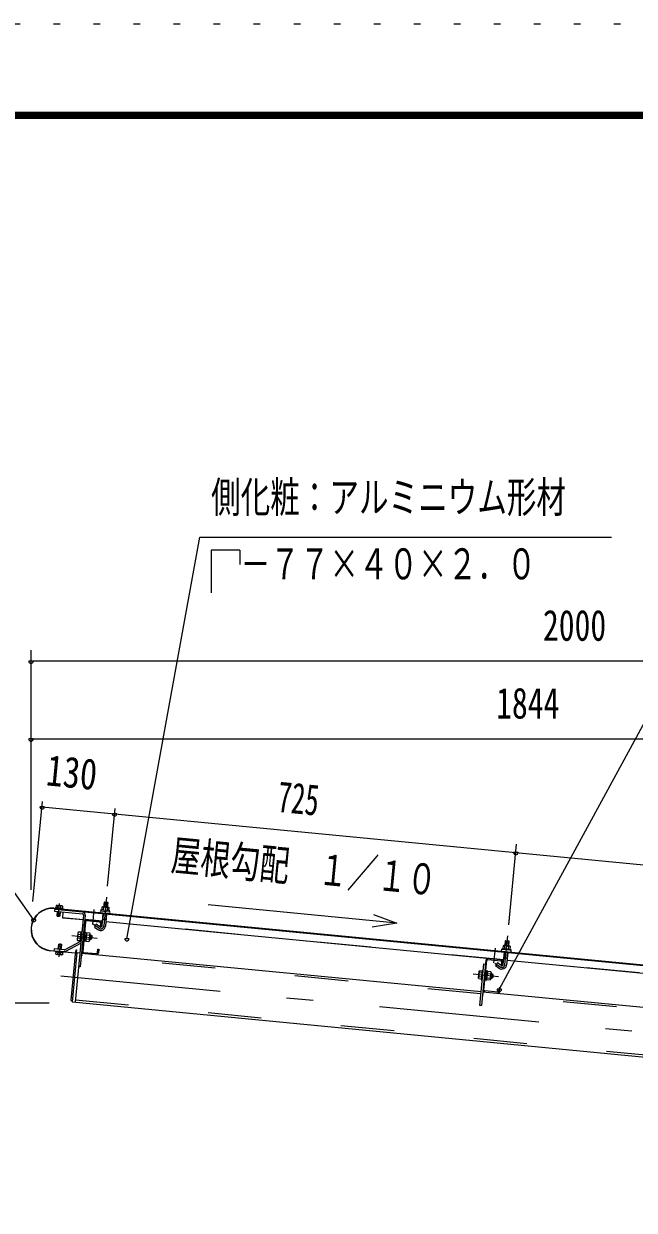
# Model space of a CAD drawing. Units: millimetres, scale not verified. Extents: x -25340 to 25344, y -10500 to 10500.
# Drawn here: x 15490 to 18236, y 5162 to 10500 of the extents above; entities that cross this region are included whole.
import ezdxf
from ezdxf.enums import TextEntityAlignment as Align

# ---------------------------------------------------------------- set-up
doc = ezdxf.new("R2010")
doc.units = ezdxf.units.MM
doc.header["$LTSCALE"] = 60
for name, pattern in [('USER2', [10, 4, -6]), ('USER3', [24, 12, -5, 2, -5]), ('USER4', [3, 0.5, -2.5])]:
    doc.linetypes.add(name, pattern=pattern)
for name, color, linetype, lineweight in [('0-6_2-02BOLD', 7, 'Continuous', 18), ('0-7_2-12HIDDEN', 3, 'USER2', 18), ('0-8_2-22CENTER', 3, 'USER3', 18), ('0-9_2-42THIN', 4, 'Continuous', 18), ('0-A_2-52DIM', 3, 'Continuous', 18), ('0-C_F-F1PAPER', 5, 'Continuous', 18), ('0-D_F-E_J_ADD', 5, 'USER4', 18)]:
    doc.layers.add(name, color=color, linetype=linetype, lineweight=lineweight)
doc.styles.add('ＭＳ ゴシック', font='')
doc.styles.get('ＭＳ ゴシック').set_extended_font_data('MS Gothic')

msp = doc.modelspace()

# ---------------------------------------------------------------- linework, layer by layer
at = {"layer": '0-6_2-02BOLD'}
for p, q in [((19550.89, 6141.83), (15627.29, 6519.63)), ((15641.47, 6518.26), (15641.12, 6514.65)), ((15642.25, 6523.45), (15643.09, 6532.15)), ((15656.06, 6513.21), (15656.4, 6516.82)), ((15656.63, 6522.08), (15657.46, 6530.78)), ((15668.49, 6512.01), (15668.85, 6515.62)), ((15668.72, 6514.38), (19550.77, 6140.58)), ((15848.75, 6512.36), (15849.97, 6525.11)), ((15867.75, 6546.8), (15852.82, 6548.23)), ((15866.13, 6523.56), (15864.91, 6510.81)), ((15653.58, 6487.21), (15655.3, 6505.24)), ((15758.83, 6490.26), (15721.11, 6098.44)), ((15758.82, 6490.25), (15747.77, 6375.47)), ((15768.01, 6460.37), (15755.16, 6326.98)), ((15844.43, 6461.05), (15764.79, 6468.71)), ((15831.1, 6458.31), (15772.37, 6463.97)), ((15842.61, 6442.23), (15847.9, 6497.13)), ((15860.24, 6468.85), (15845.32, 6470.29)), ((15862.83, 6495.69), (15857.55, 6440.78)), ((17648.58, 6287.32), (15859.36, 6459.61)), ((15754.44, 6444.59), (15762.39, 6443.83)), ((15807.69, 6436.62), (15823.56, 6425.3)), ((15834.7, 6453.94), (15833.07, 6437.02)), ((15745.42, 6371.94), (15675.34, 6334.38)), ((15679.12, 6327.32), (15746.63, 6363.51)), ((15744.66, 6384.74), (15732.7, 6385.9)), ((15734.5, 6404.57), (15746.45, 6403.42)), ((15764.98, 6387.19), (15770.44, 6391.69)), ((15770.92, 6396.66), (15765.46, 6392.17)), ((15783.99, 6380.96), (15769.54, 6382.35)), ((15771.34, 6401.02), (15785.78, 6399.64)), ((15790.64, 6379.7), (15792.55, 6399.6)), ((15721.53, 6319.43), (15609.05, 6330.25)), ((15609.17, 6331.5), (15721.65, 6320.67)), ((15643.05, 6322.95), (15642.22, 6314.25)), ((15656.58, 6312.89), (15657.41, 6321.58)), ((15750.41, 6319.4), (17546.61, 6146.45)), ((15758.76, 6322.62), (15817.49, 6316.96)), ((17646.77, 6268.5), (17652.05, 6323.4)), ((17652.9, 6338.64), (17654.13, 6351.39)), ((17666.98, 6321.97), (17661.7, 6267.06)), ((17670.29, 6349.83), (17669.06, 6337.08)), ((17558.59, 6270.87), (17566.55, 6270.1)), ((17559.32, 6153.26), (17572.16, 6286.64)), ((17576.53, 6290.24), (17635.25, 6284.58)), ((17664.4, 6295.12), (17649.47, 6296.57)), ((19452.73, 6113.6), (17663.51, 6285.89)), ((17548.81, 6211.02), (17536.86, 6212.17)), ((17550.61, 6229.7), (17538.66, 6230.85)), ((17551.75, 6241.51), (17555.73, 6241.13)), ((17571.66, 6239.59), (17567.67, 6239.98)), ((17574.6, 6217.96), (17569.14, 6213.46)), ((17569.62, 6218.44), (17575.07, 6222.94)), ((17576.47, 6237.37), (17571.48, 6237.85)), ((17573.69, 6208.62), (17588.14, 6207.23)), ((17575.49, 6227.3), (17589.94, 6225.91)), ((17590.84, 6235.25), (17576.4, 6236.64)), ((17589.81, 6206.45), (17594.79, 6205.97)), ((17592.28, 6232.08), (17590.84, 6235.25)), ((17554.57, 6145.68), (19350.77, 5972.73)), ((17621.65, 6143.24), (17562.92, 6148.89))]:
    msp.add_line(p, q, dxfattribs=at)
for points in [[(15627.41, 6520.87), (15743.62, 6509.68), (15743.5, 6508.44)], [(15755.1, 6503.67), (15628.68, 6515.84), (15627.91, 6507.88), (15754.33, 6495.71)], [(15662.59, 6531.56), (15638.19, 6533.89), (15635.9, 6532.84), (15635.07, 6524.14)], [(15662.59, 6531.56), (15664.64, 6530.1), (15663.82, 6521.4)], [(15872.99, 6510.03), (15874.21, 6522.78), (15872.17, 6524.23), (15844.18, 6526.93), (15841.89, 6525.89), (15840.66, 6513.15)], [(15850.71, 6526.31), (15852.82, 6548.23), (15854.19, 6549.36), (15866.62, 6548.16), (15867.75, 6546.8), (15865.64, 6524.86)], [(15640.37, 6506.68), (15638.65, 6488.64), (15640.91, 6485.92), (15650.86, 6484.96), (15653.58, 6487.21), (15638.65, 6488.64)], [(15756.72, 6468.36), (15665.14, 6477.17), (15667.73, 6504.05)], [(15766.79, 6489.49), (15744.43, 6257.19), (15736.46, 6257.95)], [(15747.35, 6412.76), (15735.4, 6413.92), (15733.38, 6411.08), (15730.36, 6379.73), (15731.8, 6376.56), (15743.76, 6375.41)], [(15747.5, 6372.55), (15743.52, 6372.93), (15747.59, 6415.24), (15751.57, 6414.86)], [(15759.44, 6371.4), (15763.42, 6371.02), (15767.5, 6413.32), (15763.52, 6413.7)], [(15767.33, 6411.58), (15772.31, 6411.1), (15768.57, 6372.28), (15763.59, 6372.75)], [(15768.64, 6373.01), (15783.08, 6371.62), (15785.11, 6374.45), (15788.13, 6405.81), (15786.68, 6408.97), (15772.24, 6410.36)], [(15832.27, 6437.51), (15816.4, 6448.83), (15807.69, 6436.62)], [(15833.07, 6437.02), (15837.05, 6436.64), (15838.68, 6453.56)], [(15658.99, 6335.11), (15661.01, 6356.4), (15646.09, 6357.82), (15644.05, 6336.55)], [(15646.09, 6357.82), (15648.81, 6360.07), (15658.76, 6359.12), (15661.01, 6356.4)], [(15787.57, 6400.08), (15792.55, 6399.6), (15795.93, 6395.51), (15794.72, 6383.07), (15790.64, 6379.7), (15785.66, 6380.18)], [(17677.14, 6336.31), (17678.37, 6349.06), (17676.32, 6350.52), (17648.33, 6353.21), (17646.04, 6352.17), (17644.82, 6339.42)], [(17654.86, 6352.58), (17656.98, 6374.51), (17671.91, 6373.08), (17669.79, 6351.14)], [(17656.98, 6374.51), (17658.34, 6375.64), (17670.78, 6374.44), (17671.91, 6373.08)], [(15672.5, 6333.81), (15626.65, 6338.22), (15625.88, 6330.25), (15671.73, 6325.84)], [(15664.6, 6320.9), (15663.77, 6312.2), (15661.47, 6311.15), (15637.08, 6313.48), (15635.03, 6314.94), (15635.86, 6323.64)], [(15730.01, 6321.37), (15721.83, 6314.62), (15701.92, 6107.82), (15708.66, 6099.64), (19511.57, 5733.46)], [(15708.66, 6099.64), (15730.01, 6321.37), (15742.45, 6320.17)], [(15724.38, 6322.91), (15725.46, 6334.11), (15726.7, 6334), (15725.63, 6322.8)], [(15821.86, 6320.56), (15823.49, 6337.48), (15827.47, 6337.1), (15825.84, 6320.18)], [(17568.18, 6287.02), (17548.58, 6083.47), (17540.62, 6084.23), (17558.59, 6270.87)], [(17636.43, 6263.79), (17620.56, 6275.11), (17611.85, 6262.9), (17627.72, 6251.58)], [(17638.86, 6280.22), (17637.23, 6263.3), (17641.21, 6262.91), (17642.84, 6279.83)], [(17547.91, 6201.68), (17535.96, 6202.84), (17534.51, 6206), (17537.53, 6237.36)], [(17537.53, 6237.36), (17539.55, 6240.19), (17551.51, 6239.04)], [(17551.75, 6241.51), (17547.67, 6199.21), (17551.65, 6198.82)], [(17571.66, 6239.59), (17567.58, 6197.29), (17563.6, 6197.67)], [(17567.75, 6199.04), (17572.72, 6198.56), (17576.47, 6237.37)], [(17592.28, 6232.08), (17589.26, 6200.73), (17587.24, 6197.89), (17572.8, 6199.29)], [(17591.73, 6226.36), (17596.7, 6225.88), (17600.08, 6221.79), (17598.88, 6209.34), (17594.79, 6205.97), (17596.7, 6225.88)], [(17630, 6146.45), (17631.63, 6163.37), (17627.64, 6163.75), (17626.01, 6146.84)]]:
    msp.add_lwpolyline(points, dxfattribs=at)
for points in [[(15665, 6521.29), (15664.61, 6517.3), (15633.5, 6520.27), (15633.89, 6524.25)], [(15836.92, 6513.5), (15836.53, 6509.53), (15876.35, 6505.69), (15876.73, 6509.67)], [(15666.16, 6324.77), (15665.79, 6320.79), (15634.67, 6323.75), (15635.05, 6327.73)], [(17641.07, 6339.78), (17680.89, 6335.94), (17680.51, 6331.96), (17640.69, 6335.8)]]:
    msp.add_lwpolyline(points, close=True, dxfattribs=at)
for centre, radius, start, end in [((15618.23, 6425.56), 95.75, 84.49997, 264.49997), ((15618.23, 6425.56), 94.5, 84.49997, 264.49997), ((15639.06, 6527.98), 5.79, 46.00594, 84.55217), ((15648.37, 6511.54), 21.27, 64.72084, 104.38129), ((15660.61, 6525.93), 5.79, 84.55217, 123.0836), ((15845.36, 6519.6), 7.19, 50.11574, 110.11574), ((15855.6, 6498.84), 26.87, 66.91203, 102.08795), ((15869.61, 6517.26), 7.19, 58.88425, 118.88425), ((15753.85, 6490.73), 5, 354.49998, 84.49997), ((15753.85, 6490.73), 13, 354.49998, 84.49997), ((15771.99, 6459.98), 8, 84.4973, 174.4973), ((15771.99, 6459.98), 4, 84.4973, 174.4973), ((15830.72, 6454.32), 8, 354.50143, 84.50122), ((15838.54, 6504.31), 5, 84.4998, 264.4998), ((15873.38, 6500.95), 5, 264.50061, 84.50061), ((15740.38, 6408.72), 7.19, 174.49905, 215.22588), ((15836.08, 6442.85), 21.56, 234.5, 354.5), ((15830.72, 6454.32), 4, 354.5092, 84.50122), ((15836.08, 6442.85), 6.57, 234.5, 354.5), ((15737.68, 6380.7), 7.19, 133.77223, 174.49905), ((15757.89, 6392.9), 26.15, 153.47365, 195.52446), ((15743.29, 6375.9), 4.5, 298.20261, 313.75566), ((15778.11, 6376.81), 7.19, 354.49905, 35.22588), ((15760.59, 6392.64), 26.15, 333.47365, 15.52446), ((15780.81, 6404.83), 7.19, 313.77223, 354.49905), ((17649.52, 6345.87), 7.19, 50.11574, 110.11574), ((17659.75, 6325.12), 26.87, 66.91203, 102.08795), ((15639.06, 6319.11), 5.79, 264.55217, 303.0836), ((15651.3, 6333.5), 21.27, 244.72084, 284.38129), ((15660.6, 6317.05), 5.79, 226.00594, 264.55217), ((15672.98, 6338.78), 13, 264.49997, 298.1879), ((15672.98, 6338.78), 5, 264.49997, 298.18448), ((15721.89, 6323.15), 3.75, 264.49997, 354.49997), ((15721.89, 6323.15), 2.5, 264.49997, 354.49997), ((15759.14, 6326.6), 8, 174.4973, 264.48845), ((15759.14, 6326.6), 4, 174.4973, 264.48845), ((15817.88, 6320.94), 8, 264.49953, 354.50208), ((15817.88, 6320.94), 4, 264.49953, 354.5092), ((17642.7, 6330.59), 5, 84.4998, 264.4998), ((17673.76, 6343.54), 7.19, 58.88425, 118.88425), ((17677.54, 6327.23), 5, 264.50061, 84.50061), ((17576.14, 6286.26), 8, 84.4973, 174.4973), ((17576.14, 6286.26), 4, 84.4973, 174.4973), ((17640.23, 6269.13), 21.56, 234.5, 354.5), ((17634.87, 6280.6), 4, 354.5092, 84.50122), ((17634.87, 6280.6), 8, 354.50143, 84.50122), ((17640.23, 6269.13), 6.57, 234.5, 354.5), ((17541.83, 6206.98), 7.19, 133.77223, 174.49905), ((17562.05, 6219.17), 26.15, 153.47365, 195.52446), ((17544.53, 6235), 7.19, 174.49905, 215.22588), ((17564.74, 6218.91), 26.15, 333.47365, 15.52446), ((17582.27, 6203.08), 7.19, 354.49905, 35.22588), ((17584.96, 6231.1), 7.19, 313.77223, 354.49905), ((17563.3, 6152.87), 8, 174.4973, 264.48845), ((17563.3, 6152.87), 4, 174.4973, 264.48845), ((17622.03, 6147.22), 8, 264.49953, 354.50208), ((17622.03, 6147.22), 4, 264.49953, 354.5092)]:
    msp.add_arc(centre, radius, start, end, dxfattribs=at)
at = {"layer": '0-7_2-12HIDDEN'}
for p, q in [((15756.84, 6469.6), (15665.26, 6478.42)), ((15844.55, 6462.29), (15764.91, 6469.95)), ((17648.7, 6288.57), (15859.48, 6460.85)), ((17545.6, 6136), (15749.41, 6308.95)), ((19452.85, 6114.85), (17663.63, 6287.13)), ((15722.11, 6108.89), (19512.58, 5743.91)), ((19349.75, 5962.27), (17553.57, 6135.23))]:
    msp.add_line(p, q, dxfattribs=at)
at = {"layer": '0-8_2-22CENTER'}
for p, q in [((15862.48, 6570.31), (15850.08, 6441.51)), ((15645.59, 6482.7), (15651.41, 6543.16)), ((15800.54, 6448.69), (15806.91, 6514.89)), ((15827.92, 6431.41), (15804, 6448.46)), ((15654.08, 6362.33), (15648.26, 6301.88)), ((15706.98, 6397.8), (15820.21, 6386.89)), ((17654.23, 6267.78), (17666.63, 6396.58)), ((17604.69, 6274.97), (17611.06, 6341.16)), ((17608.16, 6274.74), (17632.07, 6257.68)), ((15657.12, 6216.49), (19522.24, 5844.33)), ((17624.36, 6213.17), (17511.14, 6224.08))]:
    msp.add_line(p, q, dxfattribs=at)
for centre in [(15836.08, 6442.85), (17640.23, 6269.13)]:
    msp.add_arc(centre, 14.06, 234.5, 354.5, dxfattribs=at)
at = {"layer": '0-9_2-42THIN'}
for p, q in [((15643.47, 6518.07), (15643.12, 6514.45)), ((15654.07, 6513.4), (15654.42, 6517.01)), ((15854.19, 6549.36), (15851.95, 6526.19)), ((15864.4, 6524.98), (15866.63, 6548.16)), ((15642.36, 6506.49), (15640.46, 6486.46)), ((15651.4, 6485.41), (15653.31, 6505.43)), ((15844.87, 6465.64), (15846.56, 6470.17)), ((15846.56, 6470.17), (15849.14, 6497.01)), ((15646.05, 6336.35), (15648.26, 6359.63)), ((15659.21, 6358.58), (15657, 6335.3)), ((15785.9, 6382.67), (15793.37, 6381.95)), ((15794.8, 6396.88), (15787.33, 6397.6)), ((17658.34, 6375.64), (17656.11, 6352.46)), ((17668.55, 6351.26), (17670.78, 6374.44)), ((17590.05, 6208.94), (17597.52, 6208.22)), ((17598.95, 6223.15), (17591.49, 6223.87))]:
    msp.add_line(p, q, dxfattribs=at)
for points in [[(15861.58, 6495.81), (15859, 6468.97), (15859.8, 6464.2)], [(17649.03, 6291.92), (17650.72, 6296.44), (17653.3, 6323.28)], [(17665.74, 6322.09), (17663.16, 6295.25), (17663.95, 6290.48)]]:
    msp.add_lwpolyline(points, dxfattribs=at)
at = {"layer": '0-A_2-52DIM'}
for p, q in [((18732.55, 8189.93), (17628.67, 6156.37)), ((16461.33, 8131.37), (16461.33, 8066.98)), ((15522.55, 7682.47), (15522.55, 6603.74)), ((15532.55, 7632.46), (15512.55, 7632.46)), ((20522.55, 7632.46), (15522.55, 7632.46)), ((15532.55, 7282.46), (15512.55, 7282.46)), ((15522.55, 7282.47), (20522.55, 7282.47)), ((15531.7, 6551.99), (15574.92, 7000.9)), ((15582.63, 6977.09), (15562.63, 6977.09)), ((15572.63, 6977.09), (19506.93, 6598.25)), ((15867.27, 6620.08), (15900.91, 6969.51)), ((15908.62, 6945.7), (15888.62, 6945.7)), ((17671.43, 6446.36), (17706.37, 6809.3)), ((17712.78, 6771.97), (17692.78, 6771.97)), ((15544.5, 6470.46), (15524.5, 6470.46)), ((17168.29, 6454.21), (17057.34, 6435.64)), ((15964, 6384.25), (15944, 6384.25)), ((17638.67, 6156.37), (17618.67, 6156.37)), ((14045.05, 6094.92), (15604.18, 6094.92))]:
    msp.add_line(p, q, dxfattribs=at)
for points in [[(15954, 6384.25), (16282.55, 8189.93), (18132.55, 8189.93)], [(16461.33, 8131.37), (16332.55, 8131.37), (16332.55, 7939.93)], [(15534.5, 6470.46), (14882.55, 7394.93), (12282.55, 7394.93)], [(17062.92, 6493.61), (17168.29, 6454.21), (16318.72, 6536.01)]]:
    msp.add_lwpolyline(points, dxfattribs=at)
for centre in [(15522.55, 7632.46), (15522.55, 7282.46), (15572.63, 6977.09), (15898.62, 6945.7), (17702.78, 6771.97), (15534.5, 6470.46), (15954, 6384.25), (17628.67, 6156.37)]:
    msp.add_arc(centre, 10, 180, 0, dxfattribs=at)
at = {"layer": '0-C_F-F1PAPER'}
for points in [[(24843.96, -10000), (24843.96, 10100), (-3856.04, 10100), (-3856.04, -10000)], [(24841.46, -9997.5), (24841.46, 10097.5), (-3853.54, 10097.5), (-3853.54, -9997.5)], [(24838.96, -9995), (-3851.04, -9995), (-3851.04, 10095), (24838.96, 10095)], [(24836.46, -9992.5), (24836.46, 10092.5), (-3848.54, 10092.5), (-3848.54, -9992.5)], [(24833.96, -9990), (-3846.04, -9990), (-3846.04, 10090), (24833.96, 10090)], [(24831.46, -9987.5), (24831.46, 10087.5), (-3843.54, 10087.5), (-3843.54, -9987.5)], [(24828.96, -9985), (-3841.04, -9985), (-3841.04, 10085), (24828.96, 10085)], [(24826.46, -9982.5), (24826.46, 10082.5), (-3838.54, 10082.5), (-3838.54, -9982.5)], [(24823.96, -9980), (24823.96, 10080), (-3836.04, 10080), (-3836.04, -9980)], [(24821.46, -9977.5), (24821.46, 10077.5), (-3833.54, 10077.5), (-3833.54, -9977.5)], [(24818.96, -9975), (-3831.04, -9975), (-3831.04, 10075), (24818.96, 10075)]]:
    msp.add_lwpolyline(points, close=True, dxfattribs=at)
at = {"layer": '0-D_F-E_J_ADD'}
msp.add_lwpolyline([(25343.96, -10500), (-4356.04, -10500), (-4356.04, 10500), (25343.96, 10500)], close=True, dxfattribs=at)

# ---------------------------------------------------------------- texts
at = {"layer": '0-A_2-52DIM', "color": 7, "style": 'ＭＳ ゴシック'}
for s, width, p in [('側化粧：アルミニウム形材', 0.7, (16332.55, 8258.93)), ('\u3000－７７×４０×２．０', 0.7, (16332.55, 7958.93)), ('2000', 0.75, (17825.03, 7682.46)), ('1844', 0.75, (17614.5, 7332.46))]:
    msp.add_text(s, height=139.3, dxfattribs=dict(at, width=width)).set_placement(p, align=Align.BOTTOM_LEFT)
for s, width, p in [('130', 0.8, (15582.4, 7032.9)), ('725', 0.65, (16622.91, 6913.63)), ('屋根勾配\u3000１／１０', 0.7, (16144.3, 6651.14))]:
    msp.add_text(s, height=139.3, rotation=354.5, dxfattribs=dict(at, width=width)).set_placement(p, align=Align.BOTTOM_LEFT)

doc.saveas('drawing.dxf')
